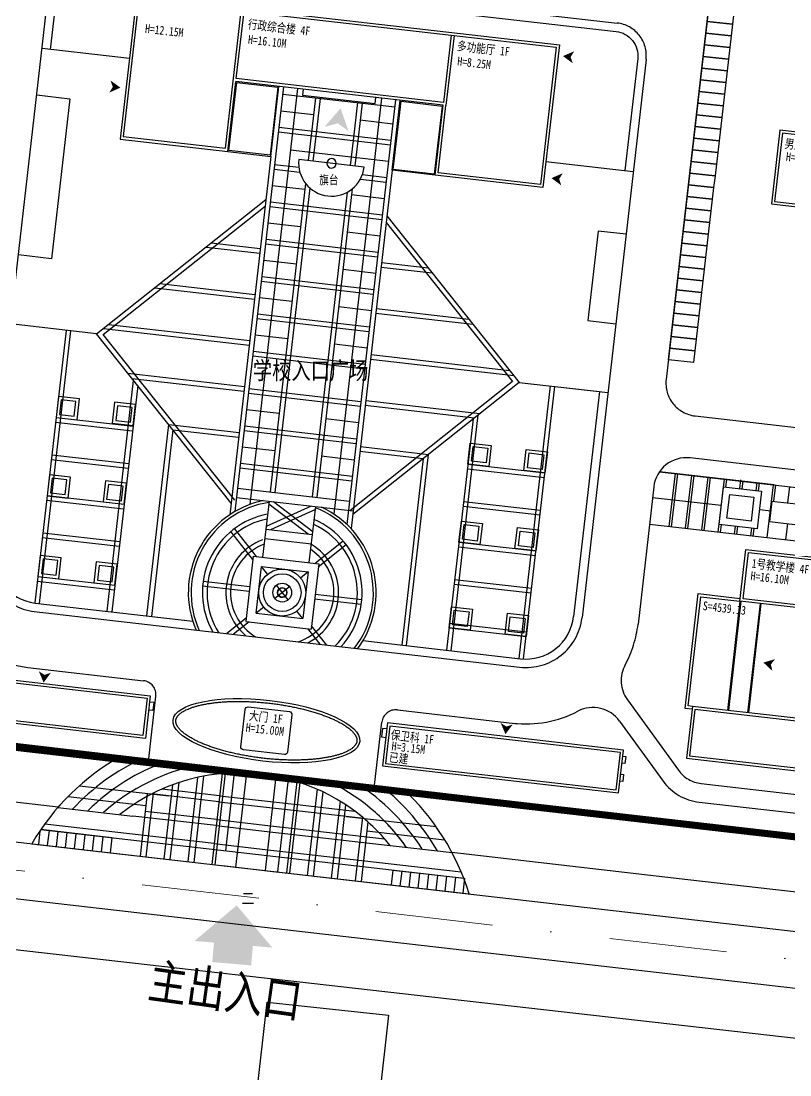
# Model space of a CAD drawing. Extents: x -534 to 560, y 572 to 1344.
# Drawn here: x -128.8 to 34.9, y 743.1 to 967.5 of the extents above; entities that cross this region are included whole.
import ezdxf
from ezdxf.enums import TextEntityAlignment as Align

# ---------------------------------------------------------------- set-up
doc = ezdxf.new("R2010")
doc.units = 0
doc.header["$LTSCALE"] = 1000
doc.header["$MEASUREMENT"] = 0
for name, pattern in [('DASHDOT2', [0.5, 0.25, -0.125, 0, -0.125]), ('DIVIDE', [1.25, 0.5, -0.25, 0, -0.25, 0, -0.25]), ('X5', [3, 2, -1]), ('X6', [2, 1, -1])]:
    doc.linetypes.add(name, pattern=pattern)
for name, color, linetype in [('0-pav', 171, 'Continuous'), ('0-road', 33, 'Continuous'), ('0-场地', 5, 'Continuous'), ('DLSS', 8, 'Continuous'), ('JZ', 2, 'Continuous'), ('PUB_TEXT', 7, 'Continuous'), ('WALL', 2, 'Continuous'), ('停车位', 8, 'Continuous'), ('建筑轮廓', 2, 'Continuous'), ('用地红线', 1, 'DIVIDE'), ('车行道', 5, 'Continuous'), ('铺地', 25, 'Continuous')]:
    doc.layers.add(name, color=color, linetype=linetype)
doc.layers.add('道路红线', color=1, linetype='Continuous', lineweight=0)
doc.styles.add('HT', font='simhei.ttf', dxfattribs={"width": 0.8})
doc.styles.add('HZ', font='', dxfattribs={"width": 0.8})
doc.styles.get('HZ').set_extended_font_data('SimSun')

msp = doc.modelspace()

# ---------------------------------------------------------------- hatches: boundary and pattern name
at = {"layer": '0-场地'}
for points in [[(-11.794, 959.869), (-11.031, 961.088), (-13.417, 960.059), (-11.333, 958.507)], [(-109.251, 953.509), (-109.994, 952.278), (-107.626, 953.346), (-109.735, 954.863)], [(-61.372, 945.736), (-59.044, 944.047), (-60.772, 948.948), (-64.152, 945.001)], [(-14.24, 933.886), (-13.476, 935.105), (-15.862, 934.077), (-13.779, 932.524)], [(30.846, 830.56), (31.745, 831.682), (29.257, 830.936), (31.147, 829.154)], [(-123.783, 828.314), (-124.997, 829.085), (-123.982, 826.693), (-122.418, 828.768)], [(-25.468, 817.314), (-26.682, 818.085), (-25.668, 815.693), (-24.104, 817.767)]]:
    msp.add_hatch(color=256, dxfattribs=at).paths.add_polyline_path(points)
at = {"layer": 'PUB_TEXT'}
msp.add_hatch(color=1, dxfattribs=at).paths.add_polyline_path([(-75.301, 770.255), (-82.873, 779.238), (-91.857, 771.667), (-87.718, 771.314), (-88.071, 767.175), (-79.793, 766.469), (-79.44, 770.608)])

# ---------------------------------------------------------------- linework, layer by layer
at = {"color": 64}
for p, q in [((-75.603, 938.712), (-73.892, 953.614)), ((-49.772, 935.747), (-48.062, 950.649)), ((-84.743, 939.761), (-75.603, 938.712)), ((-40.632, 934.697), (-49.772, 935.747))]:
    msp.add_line(p, q, dxfattribs=at)
at = {"color": 8}
for p, q in [((-126.48, 792.362), (-33.383, 781.674)), ((-83.111, 787.383), (-76.753, 786.653))]:
    msp.add_line(p, q, dxfattribs=at)
msp.add_line((-85.892, 787.702), (-73.971, 786.334))
at = {"color": 64}
for points in [[(-105.724, 959.539), (-124.302, 961.672)], [(-125.438, 951.773), (-118.363, 950.961), (-122.272, 916.911), (-129.347, 917.723)], [(-17.043, 937.641), (1.535, 935.509)], [(0, 922.135), (-5.937, 922.817), (-8.127, 903.735), (-2.191, 903.053)], [(-112.684, 900.917), (-131.035, 903.024)], [(-22.765, 890.594), (-5.658, 888.63)], [(-22.765, 890.594), (-19.625, 890.234)], [(-15.154, 889.721), (-3.87, 888.425)]]:
    msp.add_lwpolyline(points, dxfattribs=at)
for points in [[(-82.856, 954.442), (-74.113, 953.438), (-75.779, 938.933), (-84.521, 939.937)], [(-47.886, 950.427), (-39.143, 949.423), (-40.808, 934.919), (-49.551, 935.922)]]:
    msp.add_lwpolyline(points, close=True, dxfattribs=at)
at = {"color": 2}
msp.add_ellipse((-76.555, 816.423, 0), major_axis=(-19.869, 2.284), ratio=0.325, dxfattribs=at)
msp.add_open_spline([(-95.828, 818.638, 0), (-95.833, 818.595, 0), (-95.837, 818.55, 0), (-95.839, 818.462, 0), (-95.838, 818.417, 0), (-95.833, 818.326, 0), (-95.828, 818.28, 0), (-95.815, 818.187, 0), (-95.806, 818.14, 0), (-95.784, 818.044, 0), (-95.771, 817.995, 0), (-95.74, 817.896, 0), (-95.723, 817.846, 0), (-95.683, 817.744, 0), (-95.661, 817.692, 0), (-95.611, 817.587, 0), (-95.584, 817.534, 0), (-95.524, 817.426, 0), (-95.492, 817.372, 0), (-95.422, 817.261, 0), (-95.384, 817.206, 0), (-95.304, 817.093, 0), (-95.262, 817.036, 0), (-95.171, 816.921, 0), (-95.123, 816.864, 0), (-95.022, 816.747, 0), (-94.968, 816.688, 0), (-94.856, 816.571, 0), (-94.798, 816.511, 0), (-94.648, 816.366, 0), (-94.554, 816.279, 0), (-94.355, 816.105, 0), (-94.25, 816.017, 0), (-94.029, 815.842, 0), (-93.914, 815.754, 0), (-93.672, 815.578, 0), (-93.546, 815.49, 0), (-93.284, 815.315, 0), (-93.147, 815.227, 0), (-92.865, 815.053, 0), (-92.719, 814.966, 0), (-92.417, 814.792, 0), (-92.261, 814.706, 0), (-91.88, 814.502, 0), (-91.65, 814.385, 0), (-91.174, 814.152, 0), (-90.927, 814.037, 0), (-90.418, 813.81, 0), (-90.156, 813.698, 0), (-89.616, 813.477, 0), (-89.339, 813.368, 0), (-88.77, 813.155, 0), (-88.479, 813.049, 0), (-87.883, 812.843, 0), (-87.578, 812.742, 0), (-86.958, 812.545, 0), (-86.641, 812.448, 0), (-85.998, 812.26, 0), (-85.67, 812.169, 0), (-85.006, 811.991, 0), (-84.669, 811.904, 0), (-83.986, 811.736, 0), (-83.641, 811.655, 0), (-82.942, 811.499, 0), (-82.589, 811.424, 0), (-81.876, 811.279, 0), (-81.516, 811.21, 0), (-80.792, 811.078, 0), (-80.427, 811.014, 0), (-79.694, 810.895, 0), (-79.326, 810.838, 0), (-78.586, 810.731, 0), (-78.215, 810.681, 0), (-77.471, 810.588, 0), (-77.098, 810.545, 0), (-76.352, 810.466, 0), (-75.979, 810.429, 0), (-75.234, 810.364, 0), (-74.862, 810.335, 0), (-74.12, 810.284, 0), (-73.751, 810.261, 0), (-73.015, 810.225, 0), (-72.648, 810.21, 0), (-71.92, 810.187, 0), (-71.559, 810.18, 0), (-70.842, 810.172, 0), (-70.486, 810.172, 0), (-69.782, 810.179, 0), (-69.433, 810.186, 0), (-68.744, 810.207, 0), (-68.403, 810.221, 0), (-67.732, 810.257, 0), (-67.401, 810.279, 0), (-66.75, 810.329, 0), (-66.429, 810.357, 0), (-65.8, 810.421, 0), (-65.491, 810.457, 0), (-64.886, 810.535, 0), (-64.59, 810.577, 0), (-64.011, 810.668, 0), (-63.729, 810.717, 0), (-63.179, 810.822, 0), (-62.911, 810.877, 0), (-62.392, 810.994, 0), (-62.14, 811.056, 0), (-61.652, 811.185, 0), (-61.417, 811.252, 0), (-60.964, 811.392, 0), (-60.747, 811.465, 0), (-60.33, 811.616, 0), (-60.13, 811.693, 0), (-59.79, 811.837, 0), (-59.646, 811.902, 0), (-59.37, 812.034, 0), (-59.238, 812.101, 0), (-58.987, 812.238, 0), (-58.868, 812.307, 0), (-58.644, 812.448, 0), (-58.538, 812.519, 0), (-58.361, 812.647, 0), (-58.287, 812.703, 0), (-58.147, 812.817, 0), (-58.081, 812.874, 0), (-57.958, 812.989, 0), (-57.901, 813.046, 0), (-57.794, 813.16, 0), (-57.745, 813.217, 0), (-57.663, 813.319, 0), (-57.629, 813.365, 0), (-57.567, 813.456, 0), (-57.538, 813.502, 0), (-57.485, 813.592, 0), (-57.461, 813.637, 0), (-57.417, 813.726, 0), (-57.398, 813.77, 0), (-57.363, 813.859, 0), (-57.348, 813.903, 0), (-57.322, 813.991, 0), (-57.312, 814.035, 0), (-57.294, 814.123, 0), (-57.287, 814.167, 0), (-57.277, 814.255, 0), (-57.274, 814.3, 0), (-57.272, 814.389, 0), (-57.273, 814.435, 0), (-57.278, 814.526, 0), (-57.283, 814.573, 0), (-57.297, 814.667, 0), (-57.306, 814.715, 0), (-57.329, 814.812, 0), (-57.343, 814.861, 0), (-57.374, 814.961, 0), (-57.392, 815.012, 0), (-57.434, 815.115, 0), (-57.456, 815.167, 0), (-57.507, 815.273, 0), (-57.535, 815.327, 0), (-57.597, 815.436, 0), (-57.63, 815.491, 0), (-57.701, 815.603, 0), (-57.74, 815.659, 0), (-57.822, 815.773, 0), (-57.866, 815.831, 0), (-57.959, 815.947, 0), (-58.008, 816.005, 0), (-58.112, 816.123, 0), (-58.166, 816.182, 0), (-58.28, 816.301, 0), (-58.34, 816.361, 0), (-58.493, 816.508, 0), (-58.589, 816.596, 0), (-58.792, 816.771, 0), (-58.899, 816.859, 0), (-59.124, 817.036, 0), (-59.241, 817.124, 0), (-59.487, 817.301, 0), (-59.615, 817.389, 0), (-59.882, 817.566, 0), (-60.02, 817.654, 0), (-60.307, 817.829, 0), (-60.456, 817.917, 0), (-60.762, 818.091, 0), (-60.92, 818.178, 0), (-61.307, 818.383, 0), (-61.54, 818.5, 0), (-62.022, 818.733, 0), (-62.271, 818.848, 0), (-62.786, 819.075, 0), (-63.051, 819.188, 0), (-63.597, 819.409, 0), (-63.878, 819.517, 0), (-64.452, 819.731, 0), (-64.747, 819.836, 0), (-65.348, 820.042, 0), (-65.656, 820.143, 0), (-66.282, 820.34, 0), (-66.602, 820.436, 0), (-67.251, 820.624, 0), (-67.581, 820.715, 0), (-68.251, 820.893, 0), (-68.591, 820.979, 0), (-69.279, 821.145, 0), (-69.627, 821.226, 0), (-70.331, 821.381, 0), (-70.687, 821.456, 0), (-71.405, 821.599, 0), (-71.767, 821.668, 0), (-72.496, 821.799, 0), (-72.863, 821.861, 0), (-73.6, 821.979, 0), (-73.971, 822.035, 0), (-74.715, 822.14, 0), (-75.088, 822.189, 0), (-75.836, 822.28, 0), (-76.21, 822.322, 0), (-76.959, 822.399, 0), (-77.333, 822.434, 0), (-78.081, 822.498, 0), (-78.454, 822.526, 0), (-79.198, 822.574, 0), (-79.569, 822.595, 0), (-80.307, 822.629, 0), (-80.674, 822.643, 0), (-81.403, 822.662, 0), (-81.765, 822.669, 0), (-82.483, 822.673, 0), (-82.839, 822.672, 0), (-83.543, 822.662, 0), (-83.892, 822.654, 0), (-84.58, 822.629, 0), (-84.92, 822.614, 0), (-85.59, 822.575, 0), (-85.921, 822.552, 0), (-86.57, 822.498, 0), (-86.889, 822.468, 0), (-87.516, 822.401, 0), (-87.824, 822.363, 0), (-88.425, 822.282, 0), (-88.72, 822.238, 0), (-89.294, 822.143, 0), (-89.575, 822.093, 0), (-90.12, 821.985, 0), (-90.385, 821.928, 0), (-90.9, 821.807, 0), (-91.149, 821.744, 0), (-91.63, 821.612, 0), (-91.862, 821.543, 0), (-92.308, 821.399, 0), (-92.522, 821.325, 0), (-92.897, 821.184, 0), (-93.061, 821.119, 0), (-93.375, 820.984, 0), (-93.525, 820.915, 0), (-93.812, 820.775, 0), (-93.948, 820.704, 0), (-94.186, 820.571, 0), (-94.289, 820.509, 0), (-94.485, 820.385, 0), (-94.578, 820.322, 0), (-94.754, 820.196, 0), (-94.836, 820.133, 0), (-94.991, 820.005, 0), (-95.063, 819.941, 0), (-95.183, 819.826, 0), (-95.233, 819.776, 0), (-95.326, 819.674, 0), (-95.369, 819.624, 0), (-95.45, 819.523, 0), (-95.487, 819.473, 0), (-95.555, 819.373, 0), (-95.586, 819.323, 0), (-95.642, 819.224, 0), (-95.667, 819.175, 0), (-95.708, 819.086, 0), (-95.725, 819.045, 0), (-95.755, 818.964, 0), (-95.768, 818.924, 0), (-95.791, 818.843, 0), (-95.801, 818.803, 0), (-95.817, 818.723, 0), (-95.823, 818.682, 0), (-95.828, 818.641, 0), (-95.828, 818.64, 0), (-95.828, 818.638, 0)], degree=3, knots=[0, 0, 0, 0, 0.0284687, 0.0284687, 0.0569374, 0.0569374, 0.0854061, 0.0854061, 0.1138748, 0.1138748, 0.1423435, 0.1423435, 0.1708122, 0.1708122, 0.1992809, 0.1992809, 0.2277496, 0.2277496, 0.2562183, 0.2562183, 0.284687, 0.284687, 0.3131557, 0.3131557, 0.3416244, 0.3416244, 0.3700931, 0.3700931, 0.3985618, 0.3985618, 0.4398169, 0.4398169, 0.481072, 0.481072, 0.5223271, 0.5223271, 0.5635822, 0.5635822, 0.6048373, 0.6048373, 0.6460923, 0.6460923, 0.6873474, 0.6873474, 0.7441643, 0.7441643, 0.8009812, 0.8009812, 0.8577981, 0.8577981, 0.914615, 0.914615, 0.9714319, 0.9714319, 1.0282488, 1.0282488, 1.0850657, 1.0850657, 1.1418826, 1.1418826, 1.1986995, 1.1986995, 1.2555164, 1.2555164, 1.3123333, 1.3123333, 1.3691502, 1.3691502, 1.4259671, 1.4259671, 1.482784, 1.482784, 1.5396009, 1.5396009, 1.5964178, 1.5964178, 1.6532347, 1.6532347, 1.7100516, 1.7100516, 1.7668685, 1.7668685, 1.8236854, 1.8236854, 1.8805023, 1.8805023, 1.9373192, 1.9373192, 1.9941361, 1.9941361, 2.050953, 2.050953, 2.1077699, 2.1077699, 2.1645869, 2.1645869, 2.2214038, 2.2214038, 2.2782207, 2.2782207, 2.3350376, 2.3350376, 2.3918545, 2.3918545, 2.4486714, 2.4486714, 2.5054883, 2.5054883, 2.5623052, 2.5623052, 2.6191221, 2.6191221, 2.6641822, 2.6641822, 2.7092423, 2.7092423, 2.7543025, 2.7543025, 2.7993626, 2.7993626, 2.8348755, 2.8348755, 2.8703884, 2.8703884, 2.9059013, 2.9059013, 2.9414143, 2.9414143, 2.9701385, 2.9701385, 2.9988628, 2.9988628, 3.027587, 3.027587, 3.0563113, 3.0563113, 3.0850355, 3.0850355, 3.1137598, 3.1137598, 3.142484, 3.142484, 3.1712083, 3.1712083, 3.1999325, 3.1999325, 3.2286568, 3.2286568, 3.257381, 3.257381, 3.2861053, 3.2861053, 3.3148295, 3.3148295, 3.3435538, 3.3435538, 3.372278, 3.372278, 3.4010023, 3.4010023, 3.4297265, 3.4297265, 3.4584508, 3.4584508, 3.487175, 3.487175, 3.5158993, 3.5158993, 3.5446235, 3.5446235, 3.5861343, 3.5861343, 3.6276451, 3.6276451, 3.6691559, 3.6691559, 3.7106666, 3.7106666, 3.7521774, 3.7521774, 3.7936882, 3.7936882, 3.835199, 3.835199, 3.8922558, 3.8922558, 3.9493127, 3.9493127, 4.0063696, 4.0063696, 4.0634265, 4.0634265, 4.1204833, 4.1204833, 4.1775402, 4.1775402, 4.2345971, 4.2345971, 4.2916539, 4.2916539, 4.3487108, 4.3487108, 4.4057677, 4.4057677, 4.4628246, 4.4628246, 4.5198814, 4.5198814, 4.5769383, 4.5769383, 4.6339952, 4.6339952, 4.691052, 4.691052, 4.7481089, 4.7481089, 4.8051658, 4.8051658, 4.8622227, 4.8622227, 4.9192795, 4.9192795, 4.9763364, 4.9763364, 5.0333933, 5.0333933, 5.0904501, 5.0904501, 5.147507, 5.147507, 5.2045639, 5.2045639, 5.2616208, 5.2616208, 5.3186776, 5.3186776, 5.3757345, 5.3757345, 5.4327914, 5.4327914, 5.4898482, 5.4898482, 5.5469051, 5.5469051, 5.603962, 5.603962, 5.6610188, 5.6610188, 5.7180757, 5.7180757, 5.7655505, 5.7655505, 5.8130252, 5.8130252, 5.8605, 5.8605, 5.9002693, 5.9002693, 5.9400387, 5.9400387, 5.979808, 5.979808, 6.0195774, 6.0195774, 6.0511154, 6.0511154, 6.0826534, 6.0826534, 6.1141915, 6.1141915, 6.1457295, 6.1457295, 6.1772675, 6.1772675, 6.2035602, 6.2035602, 6.2298529, 6.2298529, 6.2561456, 6.2561456, 6.2824384, 6.2824384, 6.2831853, 6.2831853, 6.2831853, 6.2831853], dxfattribs=at)
at = {"layer": '0-pav', "linetype": 'Continuous'}
for p, q in [((-91.225, 806.483), (-93.284, 788.551)), ((-89.906, 806.755), (-92.012, 788.405)), ((-85.978, 807.304), (-88.197, 787.967)), ((-85.327, 807.357), (-87.562, 787.894)), ((-83.383, 807.456), (-85.289, 790.854)), ((-80.808, 807.444), (-83.111, 787.383)), ((-76.753, 786.653), (-74.45, 806.714)), ((-71.938, 806.142), (-74.209, 786.361)), ((-70.067, 805.606), (-72.302, 786.142)), ((-116.357, 804.728), (-97.314, 802.542)), ((-86.519, 802.591), (-98.787, 803.999)), ((-96.56, 804.903), (-98.371, 789.135)), ((-95.218, 805.375), (-97.099, 788.989)), ((-69.446, 805.406), (-71.666, 786.069)), ((-65.744, 803.982), (-67.851, 785.631)), ((-64.521, 803.417), (-66.579, 785.485)), ((-118.773, 802.429), (-102.216, 800.528)), ((-101.924, 803.071), (-103.457, 789.719)), ((-100.629, 803.134), (-102.186, 789.573)), ((-86.665, 801.319), (-100.969, 802.961)), ((-86.665, 801.319), (-75.22, 800.006)), ((-86.519, 802.591), (-75.074, 801.277)), ((-75.074, 801.277), (-69.987, 800.693)), ((-60.883, 801.434), (-62.764, 785.047)), ((-120.928, 800.099), (-104.99, 798.269)), ((-87.103, 797.504), (-102.346, 799.254)), ((-75.22, 800.006), (-70.133, 799.422)), ((-70.133, 799.422), (-55.829, 797.78)), ((-69.987, 800.693), (-57.718, 799.285)), ((-59.683, 800.669), (-61.493, 784.901)), ((-87.686, 792.418), (-123.742, 796.557)), ((-87.249, 796.233), (-104.99, 798.269)), ((-87.103, 797.504), (-75.658, 796.191)), ((-59.483, 798.199), (-40.44, 796.013)), ((-56.121, 798.024), (-57.678, 784.463)), ((-54.949, 797.013), (-56.406, 784.317)), ((-124.765, 795.094), (-125.096, 792.203)), ((-124.581, 795.365), (-76.388, 789.832)), ((-109.472, 793.63), (-124.581, 795.365)), ((-122.824, 795.163), (-123.189, 791.984)), ((-120.917, 794.944), (-121.282, 791.765)), ((-119.009, 794.725), (-119.374, 791.546)), ((-117.102, 794.506), (-117.467, 791.327)), ((-115.194, 794.287), (-115.559, 791.108)), ((-87.249, 796.233), (-75.804, 794.919)), ((-75.804, 794.919), (-70.717, 794.335)), ((-75.658, 796.191), (-70.571, 795.607)), ((-70.717, 794.335), (-53.934, 792.408)), ((-70.571, 795.607), (-51.393, 793.405)), ((-55.165, 795.127), (-38.608, 793.226)), ((-113.287, 794.068), (-113.652, 790.889)), ((-111.379, 793.849), (-111.744, 790.67)), ((-109.472, 793.63), (-109.837, 790.451)), ((-87.686, 792.418), (-76.242, 791.104)), ((-53.934, 792.408), (-37.037, 790.469)), ((-76.388, 789.832), (-34.553, 785.03)), ((-76.242, 791.104), (-71.155, 790.52)), ((-71.155, 790.52), (-35.099, 786.381)), ((-49.662, 786.764), (-50.027, 783.585)), ((-49.662, 786.764), (-34.402, 785.012)), ((-47.754, 786.545), (-48.119, 783.366)), ((-45.847, 786.326), (-46.212, 783.147)), ((-43.939, 786.107), (-44.304, 782.928)), ((-42.032, 785.888), (-42.397, 782.709)), ((-40.124, 785.669), (-40.489, 782.49)), ((-38.217, 785.45), (-38.582, 782.271)), ((-36.309, 785.231), (-36.674, 782.052)), ((-34.402, 785.012), (-34.767, 781.833))]:
    msp.add_line(p, q, dxfattribs=at)
for centre, radius, start, end in [((-82.286, 766.51), 51.2, 119.4237, 149.67449), ((-82.286, 766.51), 48.64, 115.05411, 136.90693), ((-82.286, 766.51), 46.08, 109.4528, 134.50974), ((-82.286, 766.51), 43.52, 101.40015, 131.7307), ((-79.932, 787.018), 24, 69.91827, 70.09884), ((-82.286, 766.51), 40.96, 76.28487, 128.45249), ((-82.286, 766.51), 40.96, 38.44998, 76.28487), ((-82.286, 766.51), 43.52, 35.17176, 65.26731), ((-82.286, 766.51), 46.08, 32.3927, 57.21466), ((-82.286, 766.51), 48.64, 29.99563, 51.61336), ((-82.286, 766.51), 51.2, 17.22787, 47.24376), ((-82.286, 766.51), 40.96, 38.44998, 53.93039), ((-82.286, 766.51), 43.52, 35.17175, 48.43498)]:
    msp.add_arc(centre, radius, start, end, dxfattribs=at)
at = {"layer": '0-road', "linetype": 'Continuous', "ltscale": 5}
for p, q in [((-72.899, 953.5), (-83.277, 863.094)), ((-73.075, 951.964), (-49.231, 949.227)), ((-69.918, 953.158), (-72.841, 927.692)), ((-66.12, 951.166), (-67.043, 943.132)), ((-65.127, 951.052), (-66.049, 943.018)), ((-49.055, 950.763), (-59.434, 860.356)), ((-57.179, 950.14), (-58.102, 942.105)), ((-56.186, 950.026), (-57.108, 941.991)), ((-52.036, 951.105), (-54.959, 925.639)), ((-73.484, 948.401), (-66.53, 947.602)), ((-73.883, 944.923), (-50.04, 942.186)), ((-56.595, 946.462), (-49.64, 945.663)), ((-73.997, 943.93), (-50.154, 941.193)), ((-67.043, 943.132), (-67.655, 937.799)), ((-66.049, 943.018), (-66.661, 937.685)), ((-71.416, 940.111), (-50.553, 937.716)), ((-58.102, 942.105), (-58.714, 936.773)), ((-57.108, 941.991), (-57.72, 936.659)), ((-75.603, 938.712), (-84.362, 862.412)), ((-55.733, 936.431), (-69.642, 938.028)), ((-74.91, 935.982), (-69.432, 935.353)), ((-74.795, 936.976), (-69.636, 936.383)), ((-49.772, 935.747), (-58.532, 859.446)), ((-56.544, 933.874), (-51.066, 933.245)), ((-56.111, 934.831), (-50.952, 934.238)), ((-68.214, 932.932), (-75.752, 867.263)), ((-75.309, 932.505), (-68.354, 931.707)), ((-67.317, 931.978), (-74.759, 867.149)), ((-58.279, 931.792), (-65.818, 866.122)), ((-75.708, 929.028), (-51.864, 926.291)), ((-59.369, 931.066), (-66.811, 866.236)), ((-58.42, 930.566), (-51.465, 929.768)), ((-72.841, 927.692), (-80.084, 864.6)), ((-75.822, 928.034), (-51.979, 925.297)), ((-76.221, 924.557), (-69.267, 923.759)), ((-54.959, 925.639), (-62.202, 862.547)), ((-59.332, 922.618), (-52.378, 921.82)), ((-76.734, 920.087), (-52.891, 917.349)), ((-76.62, 921.08), (-52.777, 918.343)), ((-77.133, 916.609), (-70.179, 915.811)), ((-60.244, 914.671), (-53.29, 913.872)), ((-77.647, 912.139), (-53.803, 909.402)), ((-77.533, 913.132), (-53.689, 910.395)), ((-78.046, 908.662), (-71.092, 907.863)), ((-61.157, 906.723), (-54.202, 905.924)), ((-78.559, 904.191), (-54.716, 901.454)), ((-78.445, 905.184), (-54.602, 902.447)), ((-78.958, 900.714), (-72.004, 899.915)), ((-62.069, 898.775), (-55.115, 897.977)), ((-79.472, 896.243), (-55.628, 893.506)), ((-79.357, 897.237), (-55.514, 894.499)), ((-80.27, 889.289), (-56.426, 886.552)), ((-80.384, 888.295), (-56.541, 885.558)), ((-80.783, 884.818), (-73.829, 884.02)), ((-63.894, 882.879), (-56.94, 882.081)), ((-81.296, 880.348), (-57.453, 877.61)), ((-81.182, 881.341), (-57.339, 878.604)), ((-81.695, 876.87), (-74.741, 876.072)), ((-82.095, 873.393), (-58.251, 870.656)), ((-64.806, 874.932), (-57.852, 874.133)), ((-82.209, 872.4), (-58.365, 869.663)), ((-82.935, 866.074), (-58.098, 863.223)), ((-82.707, 868.061), (-58.863, 865.324)), ((-75.981, 865.276), (-77.349, 853.354)), ((-67.011, 864.246), (-76.598, 859.894)), ((-67.696, 858.285), (-76.047, 864.696)), ((-66.664, 858.754), (-75.015, 865.165)), ((-67.414, 852.214), (-66.046, 864.135)), ((-66.112, 863.556), (-75.699, 859.204)), ((-78.634, 853.501), (-83.36, 859.454)), ((-76.665, 859.315), (-66.73, 858.174)), ((-79.417, 852.88), (-84.143, 858.832)), ((-76.893, 857.328), (-66.958, 856.187)), ((-60.178, 856.792), (-66.13, 852.066)), ((-59.556, 856.009), (-65.508, 851.283)), ((-79.336, 853.582), (-80.933, 839.673)), ((-79.336, 853.582), (-65.427, 851.985)), ((-78.718, 841.432), (-77.577, 851.367)), ((-77.577, 851.367), (-67.643, 850.227)), ((-76.289, 849.745), (-77.577, 851.367)), ((-65.427, 851.985), (-67.024, 838.077)), ((-90.012, 848.265), (-80.077, 847.125)), ((-67.643, 850.227), (-69.264, 848.939)), ((-67.643, 850.227), (-68.783, 840.292)), ((-90.126, 847.272), (-80.192, 846.131)), ((-71.614, 847.073), (-74.746, 844.586)), ((-71.936, 844.263), (-74.424, 847.396)), ((-66.283, 844.534), (-56.348, 843.394)), ((-66.169, 845.528), (-56.234, 844.387)), ((-77.096, 842.72), (-78.718, 841.432)), ((-78.718, 841.432), (-68.783, 840.292)), ((-68.783, 840.292), (-70.071, 841.914)), ((-80.852, 840.376), (-84.958, 837.116)), ((-80.23, 839.593), (-83.553, 836.955)), ((-80.933, 839.673), (-67.024, 838.077)), ((-65.088, 834.835), (-67.727, 838.157)), ((-63.683, 834.674), (-66.944, 838.779))]:
    msp.add_line(p, q, dxfattribs=at)
for points in [[(-84.077, 864.89), (-112.684, 900.917), (-76.658, 929.524)], [(-83.294, 865.512), (-111.279, 900.756), (-76.819, 928.119)], [(-51.051, 924.609), (-24.17, 890.756), (-58.806, 863.253)], [(-50.89, 926.014), (-22.765, 890.594), (-58.184, 862.47)], [(-88.286, 920.29), (-77.855, 919.093)], [(-89.393, 919.411), (-77.969, 918.099)], [(-52.025, 916.128), (-42.138, 914.993)], [(-52.139, 915.134), (-41.259, 913.885)], [(-99.212, 911.615), (-78.98, 909.292)], [(-100.319, 910.735), (-79.094, 908.299)], [(-53.264, 905.333), (-32.583, 902.959)], [(-53.15, 906.327), (-33.463, 904.067)], [(-111.245, 902.06), (-80.219, 898.498)], [(-110.137, 902.939), (-80.105, 899.492)], [(-119.191, 901.664), (-125.854, 843.623)], [(-124.861, 843.509), (-118.198, 901.55)], [(-54.389, 895.533), (-23.908, 892.034)], [(-54.275, 896.526), (-24.787, 893.141)], [(-110.455, 841.855), (-104.813, 891.004)], [(-106.031, 892.538), (-81.23, 889.691)], [(-105.152, 891.431), (-81.344, 888.698)], [(-103.934, 889.897), (-109.462, 841.741)], [(-16.148, 889.835), (-22.811, 831.793)], [(-21.815, 831.699), (-15.154, 889.721)], [(-55.4, 886.726), (-31.144, 883.941)], [(-55.514, 885.732), (-32.251, 883.062)], [(-121.432, 882.141), (-105.04, 880.259)], [(-121.318, 883.134), (-104.926, 881.253)], [(-32.554, 882.821), (-38.21, 833.561)], [(-37.216, 833.447), (-31.447, 883.7)], [(-102.031, 840.888), (-97.355, 881.612)], [(-96.476, 880.505), (-101.037, 840.774)], [(-97.355, 881.612), (-82.355, 879.89)], [(-96.476, 880.505), (-82.469, 878.897)], [(-122.232, 875.18), (-105.839, 873.298)], [(-56.639, 875.932), (-43.177, 874.386)], [(-56.525, 876.925), (-42.07, 875.266)], [(-46.745, 834.541), (-42.07, 875.266)], [(-122.346, 874.187), (-105.953, 872.305)], [(-43.177, 874.386), (-47.738, 834.655)], [(-33.659, 873.201), (-17.267, 871.319)], [(-33.773, 872.207), (-17.381, 870.326)], [(-123.226, 866.516), (-106.834, 864.634)], [(-123.34, 865.522), (-106.948, 863.641)], [(-34.686, 864.253), (-18.294, 862.371)], [(-34.572, 865.247), (-18.18, 863.365)], [(-124.253, 857.568), (-107.861, 855.686)], [(-124.139, 858.562), (-107.747, 856.68)], [(-35.681, 855.589), (-19.288, 853.707)], [(-35.567, 856.583), (-19.174, 854.701)], [(-125.319, 848.283), (-108.927, 846.401)], [(-125.205, 849.276), (-108.813, 847.394)], [(-36.48, 848.628), (-20.087, 846.746)], [(-36.594, 847.635), (-20.202, 845.753)], [(-37.546, 839.343), (-21.153, 837.461)], [(-37.66, 838.349), (-21.267, 836.468)]]:
    msp.add_lwpolyline(points, dxfattribs=at)
for radius in [5, 4, 2, 1]:
    msp.add_circle((-73.18, 845.829), radius, dxfattribs=at)
for radius, start, end in [(20, 101.64603, 203.45116), (19.4, 98.38669, 204.47963), (19.4, 322.42271, 68.51564), (20, 323.45114, 65.2563), (17, 100.55593, 209.48304), (16, 101.66112, 212.13334), (16, 314.76899, 65.2412), (17, 317.41928, 66.34648), (12, 110.48678, 229.89386), (11, 110.48678, 238.83118), (11, 288.07115, 56.41549), (12, 297.00847, 58.82685), (1, 47.60827, 227.60827), (1, 227.60827, 47.60827)]:
    msp.add_arc((-73.18, 845.829), radius, start, end, dxfattribs=at)
for major_axis, start_param, end_param in [((4.95, 4.95), 2.2418946, 5.3834872), ((-0.707, 0.707), -1.5252737, 1.6163189), ((0.707, 0.707), 3.1871153, 6.3287079)]:
    msp.add_ellipse((-62.688, 937.229), major_axis=major_axis, ratio=1, start_param=start_param, end_param=end_param, dxfattribs=at)
at = {"layer": 'DLSS', "color": 41, "linetype": 'X5'}
for p, q in [((28.497, 1065.154), (8.528, 891.207)), ((14.684, 883.454), (142.688, 868.759)), ((72.472, 867.761), (13.658, 874.513)), ((5.905, 868.357), (2.552, 839.149)), ((-125.981, 841.825), (-22.66, 829.964)), ((-127.35, 829.904), (-102.712, 827.075)), ((-101.604, 810.424), (-100.074, 823.753)), ((0.289, 822.983), (11.144, 808.033)), ((-48.667, 820.871), (-23.035, 817.928)), ((-53.531, 804.806), (-51.989, 818.233)), ((-1.377, 818.469), (7.908, 805.683)), ((16.01, 805.192), (268.536, 776.202)), ((16.01, 805.192), (268.536, 776.202))]:
    msp.add_line(p, q, dxfattribs=at)
at = {"layer": 'DLSS', "color": 41, "linetype": 'Continuous', "flags": 128}
msp.add_lwpolyline([(-462.522, 830.937), (283.95, 745.242, 0.4108431), (300.542, 758.262), (348.834, 1140.627, 0.3922839), (341.703, 1150.573), (-387.881, 1299.289)], format="xyb", dxfattribs=at)
for points in [[(-317.613, 834.433), (278.348, 766.017), (323.892, 1126.526), (324.743, 1133.618), (-188.72, 1238.214), (-407.322, 1282.834), (-445.889, 849.159), (-333.659, 836.275)], [(-457.478, 818.302), (284.986, 733.048)]]:
    msp.add_lwpolyline(points, dxfattribs=at)
at = {"layer": 'DLSS', "color": 41, "linetype": 'X5'}
msp.add_lwpolyline([(-136.534, 855.116), (-122.894, 973.935, -0.4142136), (-115.141, 980.091), (-1.885, 967.089, -0.4142136), (4.271, 959.337), (-9.37, 840.517)], format="xyb", dxfattribs=at)
at = {"layer": 'DLSS', "color": 8, "linetype": 'X5', "flags": 128}
for points in [[(-120.859, 800.179), (-319.045, 823.066)], [(-342.016, 793.933), (-54.471, 761.25)], [(13.186, 784.699), (-37.054, 790.501)], [(112.119, 773.274), (13.186, 784.699)], [(-54.471, 761.25), (112.119, 742.315)]]:
    msp.add_lwpolyline(points, dxfattribs=at)
at = {"layer": 'DLSS', "color": 41, "linetype": 'X5'}
for points in [[(-206.275, 822.658), (278.348, 766.017)], [(15.554, 801.218), (268.08, 772.228)], [(15.554, 801.218), (268.08, 772.228)]]:
    msp.add_lwpolyline(points, dxfattribs=at)
at = {"layer": 'DLSS', "color": 8, "linetype": 'X6', "flags": 128}
msp.add_lwpolyline([(-54.852, 717.17), (-80.757, 719.971), (-76.383, 758.64), (-50.569, 755.904)], close=True, dxfattribs=at)
at = {"layer": 'DLSS', "color": 41, "linetype": 'X5'}
for centre, radius, start, end in [((15.483, 890.408), 7, 173.45116, 263.45116), ((12.859, 867.558), 7, 83.45116, 173.45116), ((12.859, 867.558), 7, 83.45116, 173.45116), ((-124.613, 853.747), 24, 173.45116, 263.45116), ((-124.613, 853.747), 12, 173.45116, 263.45116), ((-21.291, 841.886), 12, 263.45116, 353.45116), ((-21.291, 841.886), 24, 331.50389, 353.45116), ((5.953, 827.096), 7, 151.50389, 215.98566), ((-103.054, 824.095), 3, 353.45116, 83.45116), ((-7.041, 814.355), 7, 35.98566, 117.36761), ((-49.009, 817.89), 3, 83.45116, 173.45116), ((-21.291, 841.886), 24, 263.45116, 297.36761), ((16.809, 812.146), 7, 215.98566, 263.45116), ((16.809, 812.146), 11, 215.98566, 263.45116)]:
    msp.add_arc(centre, radius, start, end, dxfattribs=at)
at = {"layer": 'JZ', "color": 8, "linetype": 'Continuous'}
msp.add_line((-120.928, 800.099), (-120.412, 800.684), dxfattribs=at)
msp.add_line((-120.928, 800.099), (-120.412, 800.684), dxfattribs=at)
at = {"layer": 'WALL', "ltscale": 10}
for p, q in [((-103.672, 972.133), (-107.025, 942.924)), ((-83.626, 954.733), (-81.915, 969.635)), ((-82.962, 955.26), (-81.319, 969.566)), ((-81.319, 969.566), (-37.209, 964.503)), ((-37.209, 964.503), (-38.851, 950.197)), ((-36.613, 964.434), (-38.324, 949.532)), ((-37.209, 964.503), (-14.856, 961.936)), ((-14.856, 961.936), (-18.209, 932.728)), ((-85.268, 940.427), (-83.626, 954.733)), ((-38.851, 950.197), (-82.962, 955.26)), ((-39.966, 935.226), (-38.324, 949.532)), ((-107.025, 942.924), (-85.268, 940.427)), ((-18.209, 932.728), (-39.966, 935.226)), ((24.25, 844.007), (25.516, 855.035)), ((25.516, 855.035), (74.395, 849.423)), ((24.914, 844.535), (26.043, 854.37)), ((26.043, 854.37), (73.73, 848.896)), ((12.571, 821.19), (15.377, 845.63)), ((15.377, 845.63), (24.318, 844.603)), ((24.25, 844.007), (21.581, 820.76)), ((24.448, 843.984), (21.78, 820.737)), ((73.129, 838.396), (24.25, 844.007)), ((72.601, 839.06), (24.914, 844.535)), ((28.522, 843.517), (25.853, 820.269)), ((28.72, 843.494), (26.051, 820.247)), ((-151.006, 828.997), (-101.928, 823.363)), ((-101.928, 823.363), (-102.841, 815.415)), ((-101.412, 822.599), (-100.518, 822.497)), ((-100.518, 822.497), (-100.723, 820.708)), ((14.061, 821.019), (12.571, 821.19)), ((14.13, 821.615), (12.864, 810.588)), ((70.46, 815.149), (14.13, 821.615)), ((-102.841, 815.415), (-151.918, 821.049)), ((-100.723, 820.708), (-101.617, 820.811)), ((14.657, 820.951), (13.528, 811.115)), ((69.795, 814.621), (14.657, 820.951)), ((-51.838, 816.904), (-52.043, 815.116)), ((-50.944, 816.801), (-51.838, 816.904)), ((-50.268, 817.428), (-51.18, 809.481)), ((-1.19, 811.794), (-50.268, 817.428)), ((-52.043, 815.116), (-51.149, 815.013)), ((-2.103, 803.847), (-1.19, 811.794)), ((-0.674, 811.031), (-0.078, 810.962)), ((-0.078, 810.962), (-0.249, 809.472)), ((12.864, 810.588), (69.194, 804.121)), ((13.528, 811.115), (68.666, 804.786)), ((-51.18, 809.481), (-2.103, 803.847)), ((-0.249, 809.472), (-0.845, 809.54)), ((-0.694, 805.597), (-1.29, 805.666)), ((-1.119, 807.156), (-0.523, 807.088)), ((-0.523, 807.088), (-0.694, 805.597))]:
    msp.add_line(p, q, dxfattribs=at)
at = {"layer": 'WALL', "color": 6, "ltscale": 10}
for p, q in [((-68.724, 953.022), (-68.872, 951.73)), ((-68.872, 951.73), (-53.374, 949.951)), ((-53.374, 949.951), (-53.226, 951.243))]:
    msp.add_line(p, q, dxfattribs=at)
at = {"layer": 'WALL', "color": 2, "ltscale": 10}
for p, q in [((13.236, 821.718), (15.904, 844.965)), ((15.904, 844.965), (24.25, 844.007)), ((14.13, 821.615), (13.236, 821.718))]:
    msp.add_line(p, q, dxfattribs=at)
at = {"layer": 'WALL', "ltscale": 10}
msp.add_lwpolyline([(68.085, 939.658), (33.273, 943.655), (31.604, 929.11), (66.415, 925.114)], close=True, dxfattribs=at)
at = {"layer": '停车位', "color": 8}
for points in [[(17.564, 969.919), (22.929, 969.303), (22.644, 966.82), (17.279, 967.435)], [(17.279, 967.435), (22.644, 966.82), (22.359, 964.336), (16.994, 964.952)], [(16.994, 964.952), (22.359, 964.336), (22.074, 961.852), (16.709, 962.468)], [(16.709, 962.468), (22.074, 961.852), (21.789, 959.368), (16.424, 959.984)], [(16.709, 962.468), (22.074, 961.852), (21.789, 959.368), (16.424, 959.984)], [(16.424, 959.984), (21.789, 959.368), (21.504, 956.885), (16.139, 957.501)], [(16.139, 957.501), (21.504, 956.885), (21.218, 954.401), (15.854, 955.017)], [(16.139, 957.501), (21.504, 956.885), (21.218, 954.401), (15.854, 955.017)], [(15.854, 955.017), (21.218, 954.401), (20.933, 951.917), (15.569, 952.533)], [(15.569, 952.533), (20.933, 951.917), (20.648, 949.434), (15.283, 950.05)], [(15.283, 950.05), (20.648, 949.434), (20.363, 946.95), (14.998, 947.566)], [(14.998, 947.566), (20.363, 946.95), (20.078, 944.466), (14.713, 945.082)], [(14.998, 947.566), (20.363, 946.95), (20.078, 944.466), (14.713, 945.082)], [(14.713, 945.082), (20.078, 944.466), (19.793, 941.983), (14.428, 942.599)], [(14.428, 942.599), (19.793, 941.983), (19.508, 939.499), (14.143, 940.115)], [(14.428, 942.599), (19.793, 941.983), (19.508, 939.499), (14.143, 940.115)], [(14.143, 940.115), (19.508, 939.499), (19.223, 937.015), (13.858, 937.631)], [(13.858, 937.631), (19.223, 937.015), (18.937, 934.532), (13.573, 935.147)], [(13.573, 935.147), (18.937, 934.532), (18.652, 932.048), (13.287, 932.664)], [(13.287, 932.664), (18.652, 932.048), (18.367, 929.564), (13.002, 930.18)], [(13.287, 932.664), (18.652, 932.048), (18.367, 929.564), (13.002, 930.18)], [(13.002, 930.18), (18.367, 929.564), (18.082, 927.081), (12.717, 927.696)], [(12.717, 927.696), (18.082, 927.081), (17.797, 924.597), (12.432, 925.213)], [(12.717, 927.696), (18.082, 927.081), (17.797, 924.597), (12.432, 925.213)], [(12.432, 925.213), (17.797, 924.597), (17.512, 922.113), (12.147, 922.729)], [(12.147, 922.729), (17.512, 922.113), (17.227, 919.629), (11.862, 920.245)], [(11.862, 920.245), (17.227, 919.629), (16.942, 917.146), (11.577, 917.762)], [(11.577, 917.762), (16.942, 917.146), (16.656, 914.662), (11.292, 915.278)], [(11.577, 917.762), (16.942, 917.146), (16.656, 914.662), (11.292, 915.278)], [(11.292, 915.278), (16.656, 914.662), (16.371, 912.178), (11.006, 912.794)], [(11.006, 912.794), (16.371, 912.178), (16.086, 909.695), (10.721, 910.311)], [(11.006, 912.794), (16.371, 912.178), (16.086, 909.695), (10.721, 910.311)], [(10.721, 910.311), (16.086, 909.695), (15.801, 907.211), (10.436, 907.827)], [(10.436, 907.827), (15.801, 907.211), (15.516, 904.727), (10.151, 905.343)], [(10.151, 905.343), (15.516, 904.727), (15.231, 902.244), (9.866, 902.86)], [(9.866, 902.86), (15.231, 902.244), (14.946, 899.76), (9.581, 900.376)], [(9.866, 902.86), (15.231, 902.244), (14.946, 899.76), (9.581, 900.376)], [(9.581, 900.376), (14.946, 899.76), (14.661, 897.276), (9.296, 897.892)], [(9.296, 897.892), (14.661, 897.276), (14.375, 894.793), (9.011, 895.408)], [(9.296, 897.892), (14.661, 897.276), (14.375, 894.793), (9.011, 895.408)]]:
    msp.add_lwpolyline(points, close=True, dxfattribs=at)
at = {"layer": '建筑轮廓', "color": 2}
for p, q in [((-104.2, 972.797), (-107.69, 942.397)), ((-104.2, 972.797), (-14.191, 962.464)), ((-14.191, 962.464), (-17.681, 932.064)), ((-84.741, 939.762), (-83.03, 954.664)), ((-38.92, 949.6), (-83.03, 954.664)), ((-40.63, 934.698), (-38.92, 949.6)), ((-107.69, 942.397), (-84.741, 939.762)), ((-17.681, 932.064), (-40.63, 934.698)), ((-151.533, 829.662), (-101.264, 823.891)), ((-101.264, 823.891), (-102.313, 814.751)), ((-102.313, 814.751), (-152.583, 820.522)), ((-50.795, 818.093), (-51.845, 808.953)), ((-0.526, 812.322), (-50.795, 818.093)), ((-1.575, 803.182), (-0.526, 812.322)), ((-51.845, 808.953), (-1.575, 803.182))]:
    msp.add_line(p, q, dxfattribs=at)
msp.add_lwpolyline([(68.749, 940.186), (32.746, 944.319), (30.939, 928.583), (66.943, 924.449)], close=True, dxfattribs=at)
at = {"layer": '建筑轮廓', "color": 2, "elevation": 0}
msp.add_lwpolyline([(-80.401, 821.495), (-71.659, 820.49, -0.4142136), (-71.131, 819.825), (-72.045, 811.878, -0.4142136), (-72.71, 811.35), (-81.452, 812.355, -0.4142136), (-81.979, 813.02), (-81.066, 820.967, -0.4142136)], format="xyb", close=True, dxfattribs=at)
at = {"layer": '用地红线', "color": 1, "linetype": 'DIVIDE', "ltscale": 0.03, "const_width": 1.5}
msp.add_lwpolyline([(324.743, 1133.618), (-188.72, 1238.214), (-407.322, 1282.834), (-445.889, 849.159), (278.348, 766.017), (323.892, 1126.526), (324.743, 1133.618), (324.743, 1133.618), (324.743, 1133.618)], close=True, dxfattribs=at)
at = {"layer": '车行道', "color": 95}
for p, q in [((-125.776, 843.614), (-92.238, 839.763)), ((-55.993, 835.603), (-22.455, 831.752))]:
    msp.add_line(p, q, dxfattribs=at)
msp.add_lwpolyline([(-122.514, 961.466), (-121.106, 973.73, -0.4142136), (-115.347, 978.303), (-2.091, 965.301, -0.4142136), (2.482, 959.542), (-0.253, 935.714)], format="xyb", dxfattribs=at)
msp.add_lwpolyline([(-5.658, 888.63), (-11.158, 840.723)], dxfattribs=at)
for centre, start, end in [((-124.613, 853.747), 173.45118, 263.45116), ((-21.291, 841.886), 263.45116, 353.45118)]:
    msp.add_arc(centre, 10.2, start, end, dxfattribs=at)
at = {"layer": '道路红线', "linetype": 'DASHDOT2', "ltscale": 0.1}
msp.add_line((-501.194, 829.349), (442.345, 721.019), dxfattribs=at)
at = {"layer": '铺地'}
for p, q in [((7.13, 871.58), (275.648, 840.755)), ((31.556, 868.776), (7.13, 871.58)), ((9.2, 859.926), (10.494, 871.194)), ((9.697, 859.869), (10.991, 871.137)), ((12.678, 859.526), (13.971, 870.795)), ((13.174, 859.469), (14.468, 870.738)), ((16.155, 859.127), (17.448, 870.396)), ((16.651, 859.07), (17.945, 870.339)), ((19.632, 858.728), (20.925, 869.997)), ((21.237, 868.329), (21.422, 869.94)), ((24.218, 867.987), (24.429, 869.829)), ((24.714, 867.93), (24.899, 869.54)), ((27.695, 867.588), (27.88, 869.198)), ((28.192, 867.531), (28.377, 869.141)), ((30.063, 857.531), (31.357, 868.799)), ((31.456, 865.277), (31.854, 868.742)), ((34.436, 864.935), (34.834, 868.4)), ((20.279, 864.362), (5.639, 866.043)), ((30.627, 860.977), (31.126, 865.315)), ((30.876, 863.146), (28.393, 863.431)), ((4.993, 860.409), (281.604, 828.654)), ((20.129, 858.671), (20.313, 860.281)), ((23.109, 858.329), (23.294, 859.939)), ((23.606, 858.272), (23.791, 859.882)), ((26.586, 857.93), (26.771, 859.54)), ((27.083, 857.873), (27.268, 859.483)), ((34.037, 857.074), (34.434, 860.532))]:
    msp.add_line(p, q, dxfattribs=at)
for points in [[(-121.318, 883.134), (-116.848, 882.621), (-116.335, 887.092), (-120.805, 887.605)], [(-120.571, 883.728), (-117.441, 883.369), (-117.082, 886.498), (-120.212, 886.857)], [(-109.382, 881.895), (-104.911, 881.382), (-104.398, 885.852), (-108.869, 886.365)], [(-108.634, 882.488), (-105.505, 882.129), (-105.146, 885.259), (-108.275, 885.618)], [(-29.188, 872.689), (-33.659, 873.202), (-33.146, 877.673), (-28.675, 877.159)], [(-29.782, 873.436), (-32.911, 873.796), (-32.552, 876.925), (-29.422, 876.566)], [(-17.267, 871.319), (-21.737, 871.832), (-21.224, 876.303), (-16.753, 875.79)], [(-17.86, 872.067), (-20.99, 872.426), (-20.63, 875.555), (-17.501, 875.196)], [(-123.233, 866.458), (-118.762, 865.945), (-118.249, 870.416), (-122.72, 870.929)], [(-122.485, 867.052), (-119.356, 866.693), (-118.997, 869.822), (-122.126, 870.182)], [(-111.305, 865.147), (-106.834, 864.634), (-106.321, 869.105), (-110.791, 869.618)], [(-110.557, 865.741), (-107.427, 865.382), (-107.068, 868.511), (-110.198, 868.87)], [(27.931, 859.407), (19.817, 860.338), (20.741, 868.386), (28.855, 867.455)], [(26.612, 861.068), (21.478, 861.658), (22.06, 866.725), (27.193, 866.136)], [(-31.096, 856.069), (-35.567, 856.583), (-35.053, 861.053), (-30.583, 860.54)], [(-31.69, 856.817), (-34.819, 857.176), (-34.46, 860.306), (-31.33, 859.946)], [(-19.174, 854.701), (-23.645, 855.214), (-23.132, 859.685), (-18.661, 859.171)], [(-19.768, 855.448), (-22.897, 855.808), (-22.538, 858.937), (-19.409, 858.578)], [(-125.205, 849.276), (-120.735, 848.763), (-120.221, 853.234), (-124.692, 853.747)], [(-124.458, 849.87), (-121.328, 849.511), (-120.969, 852.64), (-124.098, 852.999)], [(-113.284, 847.908), (-108.813, 847.394), (-108.3, 851.865), (-112.77, 852.378)], [(-112.536, 848.501), (-109.407, 848.142), (-109.047, 851.271), (-112.177, 851.631)], [(-33.189, 837.836), (-37.66, 838.349), (-37.147, 842.82), (-32.676, 842.307)], [(-33.783, 838.584), (-36.912, 838.943), (-36.553, 842.072), (-33.424, 841.713)], [(-21.267, 836.468), (-25.738, 836.981), (-25.225, 841.451), (-20.754, 840.938)], [(-21.861, 837.215), (-24.991, 837.574), (-24.631, 840.704), (-21.502, 840.345)]]:
    msp.add_lwpolyline(points, close=True, dxfattribs=at)
for points in [[(17.448, 870.396), (20.925, 869.997)], [(31.126, 865.315), (32.21, 865.19), (37.633, 864.567), (37.558, 863.917), (43.559, 863.227), (43.634, 863.878), (47.249, 863.463)], [(30.634, 860.968), (31.719, 860.844), (37.142, 860.222), (37.216, 860.872), (43.217, 860.184), (43.143, 859.534), (46.758, 859.119)]]:
    msp.add_lwpolyline(points, dxfattribs=at)

# ---------------------------------------------------------------- texts
at = {"layer": 'DLSS', "color": 8, "linetype": 'Continuous', "style": 'HZ', "width": 0.8}
msp.add_text('二', height=2.5, dxfattribs=at).set_placement((-80.451, 780.745), align=Align.MIDDLE)
at = {"layer": 'PUB_TEXT', "color": 7, "style": 'HT', "width": 0.8}
for s, rotation, p in [('行政综合楼 4F', 353.41508, (-80.58, 965.943)), ('H=12.15M', 353.41508, (-102.451, 965.031)), ('H=16.10M', 353.41508, (-80.536, 962.718)), ('多功能厅 1F', 353.41508, (-36.063, 961.336)), ('H=8.25M', 353.41508, (-35.991, 958.082)), ('男生宿舍 6F', 353.41508, (33.698, 940.52)), ('H=18.45M', 353.41508, (33.967, 937.745)), ('旗台', 0.60314, (-65.299, 932.72)), ('旗台', 0.60315, (-65.299, 932.72)), ('1号教学楼 4F', 353.41508, (26.671, 851.169)), ('H=16.10M', 353.41508, (26.43, 848.505)), ('S=4539.13', 353.41508, (16.272, 842.126)), ('大门 1F', 353.41508, (-80.329, 818.764)), ('H=15.00M', 353.41508, (-81.031, 816.236)), ('保卫科 1F', 353.41508, (-50.154, 814.64)), ('H=3.15M', 353.41508, (-49.985, 812.267)), ('已建', 353.41508, (-50.524, 809.867))]:
    msp.add_text(s, height=1.8776, rotation=rotation, dxfattribs=at).set_placement(p)
msp.add_text('学校入口广场', height=3.7553, dxfattribs=at).set_placement((-79.426, 891.241))
at = {"layer": 'PUB_TEXT', "color": 1, "style": 'HT', "width": 0.8}
msp.add_text('主出入口', height=7.5105, rotation=352.02665, dxfattribs=at).set_placement((-102.033, 759.64))

doc.saveas('drawing.dxf')
